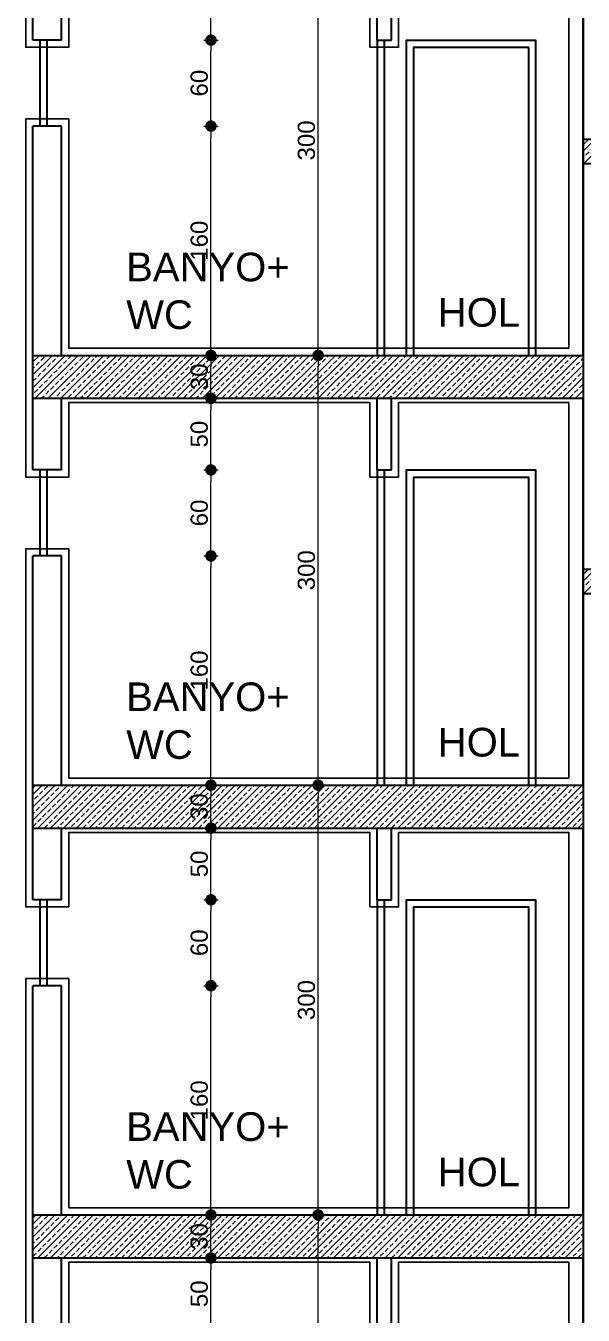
# Model space of a CAD drawing. Header units: millimetres. Extents: x 38129 to 72024, y -56282 to 16512.
# Drawn here: x 38266.1 to 38363.4, y -53930.3 to -53705.3 of the extents above; entities that cross this region are included whole.
import ezdxf

# ---------------------------------------------------------------- set-up
doc = ezdxf.new("R2010")
doc.units = ezdxf.units.MM
for name, color, linetype, lineweight in [('DIŞÖLÇÜ', 37, 'Continuous', 0), ('DUVAR', 255, 'Continuous', 30), ('KAPI', 4, 'Continuous', 30), ('mahal', 7, 'Continuous', 5), ('MİMARİ', 4, 'Continuous', 9), ('pencere', 195, 'Continuous', 30), ('TARAMA', 252, 'Continuous', 0), ('ölçü İÇ', 31, 'Continuous', 0)]:
    doc.layers.add(name, color=color, linetype=linetype, lineweight=lineweight)
doc.layers.add('sıva', color=41, linetype='Continuous')
doc.styles.add('icdisolcu_yazi', font='arial.ttf')
doc.styles.get("Standard").update_dxf_attribs({"font": 'arial.ttf'})
doc.dimstyles.new('İç Ölçü', dxfattribs={"dimtxt": 12, "dimasz": 8, "dimexe": 5, "dimexo": 0, "dimgap": 2, "dimtad": 1, "dimdec": 0, "dimzin": 12, "dimdsep": 46, "dimtxsty": 'icdisolcu_yazi', "dimblk": 'DOT', "dimcen": 8, "dimdle": 5, "dimclrd": 256, "dimclre": 256, "dimclrt": 7, "dimadec": 0, "dimazin": 3, "dimtfac": 1, "dimtdec": 0, "dimtix": 1, "dimtmove": 2, "dimatfit": 3, "dimldrblk": 'DOT', "dimfxl": 0, "dimtolj": 1, "dimtzin": 0, "dimlwd": -1, "dimlwe": -1, "dimarcsym": 0})

# ---------------------------------------------------------------- blocks, each defined once
blk = doc.blocks.new('_Dot')
at = {"color": 0, "lineweight": -2}
blk.add_line((-0.5, 0), (-1, 0), dxfattribs=at)
at = {"color": 0, "lineweight": 30, "const_width": 0.5}
blk.add_lwpolyline([(-0.25, 0, 1), (0.25, 0, 1)], format="xyb", close=True, dxfattribs=at)
blk = doc.blocks.new('*D2700')
at = {"layer": 'Defpoints', "color": 0, "transparency": 16777216}
for p in [(40042.54, -60108.25), (40146.84, -60108.25), (40042.54, -60158.25)]:
    blk.add_point(p, dxfattribs=at)
at = {"layer": 'ölçü İÇ', "transparency": 16777216}
for p, q in [((40141.84, -60108.25), (40151.84, -60108.25)), ((40141.84, -60158.25), (40151.84, -60158.25))]:
    blk.add_line(p, q, dxfattribs=at)
at = {"layer": 'ölçü İÇ', "linetype": 'Continuous', "transparency": 16777216}
blk.add_line((40146.84, -60150.25), (40146.84, -60116.25), dxfattribs=at)
at = {"layer": 'ölçü İÇ', "transparency": 16777216, "xscale": 8, "yscale": 8, "zscale": 8}
for p, rotation in [((40146.84, -60108.25), 90), ((40146.84, -60158.25), 270)]:
    blk.add_blockref('_Dot', p, dxfattribs=dict(at, rotation=rotation))
at = {"layer": 'ölçü İÇ', "color": 7, "transparency": 16777216, "insert": (40138.72, -60133.25), "char_height": 12, "attachment_point": 5, "rotation": 90, "style": 'icdisolcu_yazi'}
blk.add_mtext('\\A1;50', dxfattribs=at)
blk = doc.blocks.new('*D2701')
at = {"layer": 'Defpoints', "color": 0, "transparency": 16777216}
for p in [(40042.54, -60078.25), (40146.84, -60078.25), (40042.54, -60108.25)]:
    blk.add_point(p, dxfattribs=at)
at = {"layer": 'ölçü İÇ', "transparency": 16777216}
for p, q in [((40141.84, -60078.25), (40151.84, -60078.25)), ((40141.84, -60108.25), (40151.84, -60108.25))]:
    blk.add_line(p, q, dxfattribs=at)
at = {"layer": 'ölçü İÇ', "linetype": 'Continuous', "transparency": 16777216}
blk.add_line((40146.84, -60100.25), (40146.84, -60086.25), dxfattribs=at)
at = {"layer": 'ölçü İÇ', "transparency": 16777216, "xscale": 8, "yscale": 8, "zscale": 8}
for p, rotation in [((40146.84, -60078.25), 90), ((40146.84, -60108.25), 270)]:
    blk.add_blockref('_Dot', p, dxfattribs=dict(at, rotation=rotation))
at = {"layer": 'ölçü İÇ', "color": 7, "transparency": 16777216, "insert": (40138.71, -60093.25), "char_height": 12, "attachment_point": 5, "rotation": 90, "style": 'icdisolcu_yazi'}
blk.add_mtext('\\A1;30', dxfattribs=at)
blk = doc.blocks.new('*D2702')
at = {"layer": 'Defpoints', "color": 0, "transparency": 16777216}
for p in [(40221.65, -60078.25), (40221.65, -60078.25), (40221.65, -60378.25)]:
    blk.add_point(p, dxfattribs=at)
at = {"layer": 'ölçü İÇ', "transparency": 16777216}
for p, q in [((40221.65, -60078.25), (40226.65, -60078.25)), ((40221.65, -60378.25), (40226.65, -60378.25))]:
    blk.add_line(p, q, dxfattribs=at)
at = {"layer": 'ölçü İÇ', "linetype": 'Continuous', "transparency": 16777216}
blk.add_line((40221.65, -60370.25), (40221.65, -60086.25), dxfattribs=at)
at = {"layer": 'ölçü İÇ', "transparency": 16777216, "xscale": 8, "yscale": 8, "zscale": 8}
for p, rotation in [((40221.65, -60078.25), 90), ((40221.65, -60378.25), 270)]:
    blk.add_blockref('_Dot', p, dxfattribs=dict(at, rotation=rotation))
at = {"layer": 'ölçü İÇ', "color": 7, "transparency": 16777216, "insert": (40213.52, -60228.25), "char_height": 12, "attachment_point": 5, "rotation": 90, "style": 'icdisolcu_yazi'}
blk.add_mtext('\\A1;300', dxfattribs=at)
blk = doc.blocks.new('*D2703')
at = {"layer": 'Defpoints', "color": 0, "transparency": 16777216}
for p in [(40146.84, -60078.25), (40146.84, -60078.25), (40146.84, -60108.25)]:
    blk.add_point(p, dxfattribs=at)
at = {"layer": 'ölçü İÇ', "transparency": 16777216}
for p, q in [((40146.84, -60078.25), (40151.84, -60078.25)), ((40146.84, -60108.25), (40151.84, -60108.25))]:
    blk.add_line(p, q, dxfattribs=at)
at = {"layer": 'ölçü İÇ', "linetype": 'Continuous', "transparency": 16777216}
blk.add_line((40146.84, -60100.25), (40146.84, -60086.25), dxfattribs=at)
at = {"layer": 'ölçü İÇ', "transparency": 16777216, "xscale": 8, "yscale": 8, "zscale": 8}
for p, rotation in [((40146.84, -60078.25), 90), ((40146.84, -60108.25), 270)]:
    blk.add_blockref('_Dot', p, dxfattribs=dict(at, rotation=rotation))
at = {"layer": 'ölçü İÇ', "color": 7, "transparency": 16777216, "insert": (40138.71, -60093.25), "char_height": 12, "attachment_point": 5, "rotation": 90, "style": 'icdisolcu_yazi'}
blk.add_mtext('\\A1;30', dxfattribs=at)
blk = doc.blocks.new('*D2704')
at = {"layer": 'Defpoints', "color": 0, "transparency": 16777216}
for p in [(40042.54, -59918.25), (40146.84, -59918.25), (40146.84, -60078.25)]:
    blk.add_point(p, dxfattribs=at)
at = {"layer": 'ölçü İÇ', "transparency": 16777216}
for p, q in [((40141.84, -59918.25), (40151.84, -59918.25)), ((40146.84, -60078.25), (40151.84, -60078.25))]:
    blk.add_line(p, q, dxfattribs=at)
at = {"layer": 'ölçü İÇ', "linetype": 'Continuous', "transparency": 16777216}
blk.add_line((40146.84, -60070.25), (40146.84, -59926.25), dxfattribs=at)
at = {"layer": 'ölçü İÇ', "transparency": 16777216, "xscale": 8, "yscale": 8, "zscale": 8}
for p, rotation in [((40146.84, -59918.25), 90), ((40146.84, -60078.25), 270)]:
    blk.add_blockref('_Dot', p, dxfattribs=dict(at, rotation=rotation))
at = {"layer": 'ölçü İÇ', "color": 7, "transparency": 16777216, "insert": (40138.72, -59998.25), "char_height": 12, "attachment_point": 5, "rotation": 90, "style": 'icdisolcu_yazi'}
blk.add_mtext('\\A1;160', dxfattribs=at)
blk = doc.blocks.new('*D2705')
at = {"layer": 'Defpoints', "color": 0, "transparency": 16777216}
for p in [(40042.54, -59858.25), (40146.84, -59858.25), (40042.54, -59918.25)]:
    blk.add_point(p, dxfattribs=at)
at = {"layer": 'ölçü İÇ', "transparency": 16777216}
for p, q in [((40141.84, -59858.25), (40151.84, -59858.25)), ((40141.84, -59918.25), (40151.84, -59918.25))]:
    blk.add_line(p, q, dxfattribs=at)
at = {"layer": 'ölçü İÇ', "linetype": 'Continuous', "transparency": 16777216}
blk.add_line((40146.84, -59910.25), (40146.84, -59866.25), dxfattribs=at)
at = {"layer": 'ölçü İÇ', "transparency": 16777216, "xscale": 8, "yscale": 8, "zscale": 8}
for p, rotation in [((40146.84, -59858.25), 90), ((40146.84, -59918.25), 270)]:
    blk.add_blockref('_Dot', p, dxfattribs=dict(at, rotation=rotation))
at = {"layer": 'ölçü İÇ', "color": 7, "transparency": 16777216, "insert": (40138.72, -59888.25), "char_height": 12, "attachment_point": 5, "rotation": 90, "style": 'icdisolcu_yazi'}
blk.add_mtext('\\A1;60', dxfattribs=at)
blk = doc.blocks.new('*D2706')
at = {"layer": 'Defpoints', "color": 0, "transparency": 16777216}
for p in [(40042.54, -59808.25), (40146.84, -59808.25), (40042.54, -59858.25)]:
    blk.add_point(p, dxfattribs=at)
at = {"layer": 'ölçü İÇ', "transparency": 16777216}
for p, q in [((40141.84, -59808.25), (40151.84, -59808.25)), ((40141.84, -59858.25), (40151.84, -59858.25))]:
    blk.add_line(p, q, dxfattribs=at)
at = {"layer": 'ölçü İÇ', "linetype": 'Continuous', "transparency": 16777216}
blk.add_line((40146.84, -59850.25), (40146.84, -59816.25), dxfattribs=at)
at = {"layer": 'ölçü İÇ', "transparency": 16777216, "xscale": 8, "yscale": 8, "zscale": 8}
for p, rotation in [((40146.84, -59808.25), 90), ((40146.84, -59858.25), 270)]:
    blk.add_blockref('_Dot', p, dxfattribs=dict(at, rotation=rotation))
at = {"layer": 'ölçü İÇ', "color": 7, "transparency": 16777216, "insert": (40138.72, -59833.25), "char_height": 12, "attachment_point": 5, "rotation": 90, "style": 'icdisolcu_yazi'}
blk.add_mtext('\\A1;50', dxfattribs=at)
blk = doc.blocks.new('*D2707')
at = {"layer": 'Defpoints', "color": 0, "transparency": 16777216}
for p in [(40042.54, -59778.25), (40146.84, -59778.25), (40042.54, -59808.25)]:
    blk.add_point(p, dxfattribs=at)
at = {"layer": 'ölçü İÇ', "transparency": 16777216}
for p, q in [((40141.84, -59778.25), (40151.84, -59778.25)), ((40141.84, -59808.25), (40151.84, -59808.25))]:
    blk.add_line(p, q, dxfattribs=at)
at = {"layer": 'ölçü İÇ', "linetype": 'Continuous', "transparency": 16777216}
blk.add_line((40146.84, -59800.25), (40146.84, -59786.25), dxfattribs=at)
at = {"layer": 'ölçü İÇ', "transparency": 16777216, "xscale": 8, "yscale": 8, "zscale": 8}
for p, rotation in [((40146.84, -59778.25), 90), ((40146.84, -59808.25), 270)]:
    blk.add_blockref('_Dot', p, dxfattribs=dict(at, rotation=rotation))
at = {"layer": 'ölçü İÇ', "color": 7, "transparency": 16777216, "insert": (40138.71, -59793.25), "char_height": 12, "attachment_point": 5, "rotation": 90, "style": 'icdisolcu_yazi'}
blk.add_mtext('\\A1;30', dxfattribs=at)
blk = doc.blocks.new('*D2708')
at = {"layer": 'Defpoints', "color": 0, "transparency": 16777216}
for p in [(40221.65, -59778.25), (40221.65, -59778.25), (40221.65, -60078.25)]:
    blk.add_point(p, dxfattribs=at)
at = {"layer": 'ölçü İÇ', "transparency": 16777216}
for p, q in [((40221.65, -59778.25), (40226.65, -59778.25)), ((40221.65, -60078.25), (40226.65, -60078.25))]:
    blk.add_line(p, q, dxfattribs=at)
at = {"layer": 'ölçü İÇ', "linetype": 'Continuous', "transparency": 16777216}
blk.add_line((40221.65, -60070.25), (40221.65, -59786.25), dxfattribs=at)
at = {"layer": 'ölçü İÇ', "transparency": 16777216, "xscale": 8, "yscale": 8, "zscale": 8}
for p, rotation in [((40221.65, -59778.25), 90), ((40221.65, -60078.25), 270)]:
    blk.add_blockref('_Dot', p, dxfattribs=dict(at, rotation=rotation))
at = {"layer": 'ölçü İÇ', "color": 7, "transparency": 16777216, "insert": (40213.52, -59928.25), "char_height": 12, "attachment_point": 5, "rotation": 90, "style": 'icdisolcu_yazi'}
blk.add_mtext('\\A1;300', dxfattribs=at)
blk = doc.blocks.new('*D2709')
at = {"layer": 'Defpoints', "color": 0, "transparency": 16777216}
for p in [(40146.84, -59778.25), (40146.84, -59778.25), (40146.84, -59808.25)]:
    blk.add_point(p, dxfattribs=at)
at = {"layer": 'ölçü İÇ', "transparency": 16777216}
for p, q in [((40146.84, -59778.25), (40151.84, -59778.25)), ((40146.84, -59808.25), (40151.84, -59808.25))]:
    blk.add_line(p, q, dxfattribs=at)
at = {"layer": 'ölçü İÇ', "linetype": 'Continuous', "transparency": 16777216}
blk.add_line((40146.84, -59800.25), (40146.84, -59786.25), dxfattribs=at)
at = {"layer": 'ölçü İÇ', "transparency": 16777216, "xscale": 8, "yscale": 8, "zscale": 8}
for p, rotation in [((40146.84, -59778.25), 90), ((40146.84, -59808.25), 270)]:
    blk.add_blockref('_Dot', p, dxfattribs=dict(at, rotation=rotation))
at = {"layer": 'ölçü İÇ', "color": 7, "transparency": 16777216, "insert": (40138.71, -59793.25), "char_height": 12, "attachment_point": 5, "rotation": 90, "style": 'icdisolcu_yazi'}
blk.add_mtext('\\A1;30', dxfattribs=at)
blk = doc.blocks.new('*D2710')
at = {"layer": 'Defpoints', "color": 0, "transparency": 16777216}
for p in [(40042.54, -59618.25), (40146.84, -59618.25), (40146.84, -59778.25)]:
    blk.add_point(p, dxfattribs=at)
at = {"layer": 'ölçü İÇ', "transparency": 16777216}
for p, q in [((40141.84, -59618.25), (40151.84, -59618.25)), ((40146.84, -59778.25), (40151.84, -59778.25))]:
    blk.add_line(p, q, dxfattribs=at)
at = {"layer": 'ölçü İÇ', "linetype": 'Continuous', "transparency": 16777216}
blk.add_line((40146.84, -59770.25), (40146.84, -59626.25), dxfattribs=at)
at = {"layer": 'ölçü İÇ', "transparency": 16777216, "xscale": 8, "yscale": 8, "zscale": 8}
for p, rotation in [((40146.84, -59618.25), 90), ((40146.84, -59778.25), 270)]:
    blk.add_blockref('_Dot', p, dxfattribs=dict(at, rotation=rotation))
at = {"layer": 'ölçü İÇ', "color": 7, "transparency": 16777216, "insert": (40138.72, -59698.25), "char_height": 12, "attachment_point": 5, "rotation": 90, "style": 'icdisolcu_yazi'}
blk.add_mtext('\\A1;160', dxfattribs=at)
blk = doc.blocks.new('*D2711')
at = {"layer": 'Defpoints', "color": 0, "transparency": 16777216}
for p in [(40042.54, -59558.25), (40146.84, -59558.25), (40042.54, -59618.25)]:
    blk.add_point(p, dxfattribs=at)
at = {"layer": 'ölçü İÇ', "transparency": 16777216}
for p, q in [((40141.84, -59558.25), (40151.84, -59558.25)), ((40141.84, -59618.25), (40151.84, -59618.25))]:
    blk.add_line(p, q, dxfattribs=at)
at = {"layer": 'ölçü İÇ', "linetype": 'Continuous', "transparency": 16777216}
blk.add_line((40146.84, -59610.25), (40146.84, -59566.25), dxfattribs=at)
at = {"layer": 'ölçü İÇ', "transparency": 16777216, "xscale": 8, "yscale": 8, "zscale": 8}
for p, rotation in [((40146.84, -59558.25), 90), ((40146.84, -59618.25), 270)]:
    blk.add_blockref('_Dot', p, dxfattribs=dict(at, rotation=rotation))
at = {"layer": 'ölçü İÇ', "color": 7, "transparency": 16777216, "insert": (40138.72, -59588.25), "char_height": 12, "attachment_point": 5, "rotation": 90, "style": 'icdisolcu_yazi'}
blk.add_mtext('\\A1;60', dxfattribs=at)
blk = doc.blocks.new('*D2712')
at = {"layer": 'Defpoints', "color": 0, "transparency": 16777216}
for p in [(40042.54, -59508.25), (40146.84, -59508.25), (40042.54, -59558.25)]:
    blk.add_point(p, dxfattribs=at)
at = {"layer": 'ölçü İÇ', "transparency": 16777216}
for p, q in [((40141.84, -59508.25), (40151.84, -59508.25)), ((40141.84, -59558.25), (40151.84, -59558.25))]:
    blk.add_line(p, q, dxfattribs=at)
at = {"layer": 'ölçü İÇ', "linetype": 'Continuous', "transparency": 16777216}
blk.add_line((40146.84, -59550.25), (40146.84, -59516.25), dxfattribs=at)
at = {"layer": 'ölçü İÇ', "transparency": 16777216, "xscale": 8, "yscale": 8, "zscale": 8}
for p, rotation in [((40146.84, -59508.25), 90), ((40146.84, -59558.25), 270)]:
    blk.add_blockref('_Dot', p, dxfattribs=dict(at, rotation=rotation))
at = {"layer": 'ölçü İÇ', "color": 7, "transparency": 16777216, "insert": (40138.72, -59533.25), "char_height": 12, "attachment_point": 5, "rotation": 90, "style": 'icdisolcu_yazi'}
blk.add_mtext('\\A1;50', dxfattribs=at)
blk = doc.blocks.new('*D2713')
at = {"layer": 'Defpoints', "color": 0, "transparency": 16777216}
for p in [(40042.54, -59478.25), (40146.84, -59478.25), (40042.54, -59508.25)]:
    blk.add_point(p, dxfattribs=at)
at = {"layer": 'ölçü İÇ', "transparency": 16777216}
for p, q in [((40141.84, -59478.25), (40151.84, -59478.25)), ((40141.84, -59508.25), (40151.84, -59508.25))]:
    blk.add_line(p, q, dxfattribs=at)
at = {"layer": 'ölçü İÇ', "linetype": 'Continuous', "transparency": 16777216}
blk.add_line((40146.84, -59500.25), (40146.84, -59486.25), dxfattribs=at)
at = {"layer": 'ölçü İÇ', "transparency": 16777216, "xscale": 8, "yscale": 8, "zscale": 8}
for p, rotation in [((40146.84, -59478.25), 90), ((40146.84, -59508.25), 270)]:
    blk.add_blockref('_Dot', p, dxfattribs=dict(at, rotation=rotation))
at = {"layer": 'ölçü İÇ', "color": 7, "transparency": 16777216, "insert": (40138.71, -59493.25), "char_height": 12, "attachment_point": 5, "rotation": 90, "style": 'icdisolcu_yazi'}
blk.add_mtext('\\A1;30', dxfattribs=at)
blk = doc.blocks.new('*D2714')
at = {"layer": 'Defpoints', "color": 0, "transparency": 16777216}
for p in [(40221.65, -59478.25), (40221.65, -59478.25), (40221.65, -59778.25)]:
    blk.add_point(p, dxfattribs=at)
at = {"layer": 'ölçü İÇ', "transparency": 16777216}
for p, q in [((40221.65, -59478.25), (40226.65, -59478.25)), ((40221.65, -59778.25), (40226.65, -59778.25))]:
    blk.add_line(p, q, dxfattribs=at)
at = {"layer": 'ölçü İÇ', "linetype": 'Continuous', "transparency": 16777216}
blk.add_line((40221.65, -59770.25), (40221.65, -59486.25), dxfattribs=at)
at = {"layer": 'ölçü İÇ', "transparency": 16777216, "xscale": 8, "yscale": 8, "zscale": 8}
for p, rotation in [((40221.65, -59478.25), 90), ((40221.65, -59778.25), 270)]:
    blk.add_blockref('_Dot', p, dxfattribs=dict(at, rotation=rotation))
at = {"layer": 'ölçü İÇ', "color": 7, "transparency": 16777216, "insert": (40213.52, -59628.25), "char_height": 12, "attachment_point": 5, "rotation": 90, "style": 'icdisolcu_yazi'}
blk.add_mtext('\\A1;300', dxfattribs=at)
blk = doc.blocks.new('*D2715')
at = {"layer": 'Defpoints', "color": 0, "transparency": 16777216}
for p in [(40146.84, -59478.25), (40146.84, -59478.25), (40146.84, -59508.25)]:
    blk.add_point(p, dxfattribs=at)
at = {"layer": 'ölçü İÇ', "transparency": 16777216}
for p, q in [((40146.84, -59478.25), (40151.84, -59478.25)), ((40146.84, -59508.25), (40151.84, -59508.25))]:
    blk.add_line(p, q, dxfattribs=at)
at = {"layer": 'ölçü İÇ', "linetype": 'Continuous', "transparency": 16777216}
blk.add_line((40146.84, -59500.25), (40146.84, -59486.25), dxfattribs=at)
at = {"layer": 'ölçü İÇ', "transparency": 16777216, "xscale": 8, "yscale": 8, "zscale": 8}
for p, rotation in [((40146.84, -59478.25), 90), ((40146.84, -59508.25), 270)]:
    blk.add_blockref('_Dot', p, dxfattribs=dict(at, rotation=rotation))
at = {"layer": 'ölçü İÇ', "color": 7, "transparency": 16777216, "insert": (40138.71, -59493.25), "char_height": 12, "attachment_point": 5, "rotation": 90, "style": 'icdisolcu_yazi'}
blk.add_mtext('\\A1;30', dxfattribs=at)
blk = doc.blocks.new('*D2716')
at = {"layer": 'Defpoints', "color": 0, "transparency": 16777216}
for p in [(40042.54, -59318.25), (40146.84, -59318.25), (40146.84, -59478.25)]:
    blk.add_point(p, dxfattribs=at)
at = {"layer": 'ölçü İÇ', "transparency": 16777216}
for p, q in [((40141.84, -59318.25), (40151.84, -59318.25)), ((40146.84, -59478.25), (40151.84, -59478.25))]:
    blk.add_line(p, q, dxfattribs=at)
at = {"layer": 'ölçü İÇ', "linetype": 'Continuous', "transparency": 16777216}
blk.add_line((40146.84, -59470.25), (40146.84, -59326.25), dxfattribs=at)
at = {"layer": 'ölçü İÇ', "transparency": 16777216, "xscale": 8, "yscale": 8, "zscale": 8}
for p, rotation in [((40146.84, -59318.25), 90), ((40146.84, -59478.25), 270)]:
    blk.add_blockref('_Dot', p, dxfattribs=dict(at, rotation=rotation))
at = {"layer": 'ölçü İÇ', "color": 7, "transparency": 16777216, "insert": (40138.72, -59398.25), "char_height": 12, "attachment_point": 5, "rotation": 90, "style": 'icdisolcu_yazi'}
blk.add_mtext('\\A1;160', dxfattribs=at)
blk = doc.blocks.new('*D2717')
at = {"layer": 'Defpoints', "color": 0, "transparency": 16777216}
for p in [(40042.54, -59258.25), (40146.84, -59258.25), (40042.54, -59318.25)]:
    blk.add_point(p, dxfattribs=at)
at = {"layer": 'ölçü İÇ', "transparency": 16777216}
for p, q in [((40141.84, -59258.25), (40151.84, -59258.25)), ((40141.84, -59318.25), (40151.84, -59318.25))]:
    blk.add_line(p, q, dxfattribs=at)
at = {"layer": 'ölçü İÇ', "linetype": 'Continuous', "transparency": 16777216}
blk.add_line((40146.84, -59310.25), (40146.84, -59266.25), dxfattribs=at)
at = {"layer": 'ölçü İÇ', "transparency": 16777216, "xscale": 8, "yscale": 8, "zscale": 8}
for p, rotation in [((40146.84, -59258.25), 90), ((40146.84, -59318.25), 270)]:
    blk.add_blockref('_Dot', p, dxfattribs=dict(at, rotation=rotation))
at = {"layer": 'ölçü İÇ', "color": 7, "transparency": 16777216, "insert": (40138.72, -59288.25), "char_height": 12, "attachment_point": 5, "rotation": 90, "style": 'icdisolcu_yazi'}
blk.add_mtext('\\A1;60', dxfattribs=at)
blk = doc.blocks.new('*D2718')
at = {"layer": 'Defpoints', "color": 0, "transparency": 16777216}
for p in [(40042.54, -59208.25), (40146.84, -59208.25), (40042.54, -59258.25)]:
    blk.add_point(p, dxfattribs=at)
at = {"layer": 'ölçü İÇ', "transparency": 16777216}
for p, q in [((40141.84, -59208.25), (40151.84, -59208.25)), ((40141.84, -59258.25), (40151.84, -59258.25))]:
    blk.add_line(p, q, dxfattribs=at)
at = {"layer": 'ölçü İÇ', "linetype": 'Continuous', "transparency": 16777216}
blk.add_line((40146.84, -59250.25), (40146.84, -59216.25), dxfattribs=at)
at = {"layer": 'ölçü İÇ', "transparency": 16777216, "xscale": 8, "yscale": 8, "zscale": 8}
for p, rotation in [((40146.84, -59208.25), 90), ((40146.84, -59258.25), 270)]:
    blk.add_blockref('_Dot', p, dxfattribs=dict(at, rotation=rotation))
at = {"layer": 'ölçü İÇ', "color": 7, "transparency": 16777216, "insert": (40138.72, -59233.25), "char_height": 12, "attachment_point": 5, "rotation": 90, "style": 'icdisolcu_yazi'}
blk.add_mtext('\\A1;50', dxfattribs=at)
blk = doc.blocks.new('*D2720')
at = {"layer": 'Defpoints', "color": 0, "transparency": 16777216}
for p in [(40221.65, -59178.25), (40221.65, -59178.25), (40221.65, -59478.25)]:
    blk.add_point(p, dxfattribs=at)
at = {"layer": 'ölçü İÇ', "transparency": 16777216}
for p, q in [((40221.65, -59178.25), (40226.65, -59178.25)), ((40221.65, -59478.25), (40226.65, -59478.25))]:
    blk.add_line(p, q, dxfattribs=at)
at = {"layer": 'ölçü İÇ', "linetype": 'Continuous', "transparency": 16777216}
blk.add_line((40221.65, -59470.25), (40221.65, -59186.25), dxfattribs=at)
at = {"layer": 'ölçü İÇ', "transparency": 16777216, "xscale": 8, "yscale": 8, "zscale": 8}
for p, rotation in [((40221.65, -59178.25), 90), ((40221.65, -59478.25), 270)]:
    blk.add_blockref('_Dot', p, dxfattribs=dict(at, rotation=rotation))
at = {"layer": 'ölçü İÇ', "color": 7, "transparency": 16777216, "insert": (40213.52, -59328.25), "char_height": 12, "attachment_point": 5, "rotation": 90, "style": 'icdisolcu_yazi'}
blk.add_mtext('\\A1;300', dxfattribs=at)
blk = doc.blocks.new('NDBDGBF')
at = {"layer": 'TARAMA'}
h = blk.add_hatch(dxfattribs=at)
h.set_pattern_fill('ANSI33', color=256)
h.set_pattern_definition([(45, (-8129.7853, 2429.9963), (-4.49012806, 4.49012806), []), (45, (-8125.295, 2429.9963), (-4.49012806, 4.49012806), [3.175, -1.5875])])
h.paths.add_polyline_path([(40526.72, -59327.63), (40406.79, -59327.63), (40406.79, -59344.63), (40511.15, -59344.63), (40706.72, -59452.93), (40706.72, -59461.25), (40846.72, -59461.25), (40846.72, -59444.25), (40706.72, -59444.25), (40706.72, -59427.59), (40676.72, -59427.59), (40676.72, -59410.93), (40646.72, -59410.93), (40646.72, -59394.27), (40616.72, -59394.27), (40616.72, -59377.61), (40586.72, -59377.61), (40586.72, -59360.95), (40556.72, -59360.95), (40556.72, -59344.29), (40526.72, -59344.29)])
h.paths.add_polyline_path([(40422.89, -59427.53), (40652.8, -59427.53), (40652.8, -59396.62), (40422.89, -59396.62)], flags=25)
h = blk.add_hatch(dxfattribs=at)
h.set_pattern_fill('ANSI33', color=256)
h.set_pattern_definition([(45, (-8129.7853, 0), (-4.49012806, 4.49012806), []), (45, (-8125.295, 0), (-4.49012806, 4.49012806), [3.175, -1.5875])])
h.paths.add_polyline_path([(40406.79, -59508.25), (40406.79, -59478.25), (40022.54, -59478.25), (40022.54, -59508.25)])
h = blk.add_hatch(dxfattribs=at)
h.set_pattern_fill('ANSI33', color=256)
h.set_pattern_definition([(45, (-8129.7853, 2130), (-4.49012806, 4.49012806), []), (45, (-8125.295, 2130), (-4.49012806, 4.49012806), [3.175, -1.5875])])
h.paths.add_polyline_path([(40526.72, -59627.63), (40406.79, -59627.63), (40406.79, -59644.63), (40511.15, -59644.63), (40706.72, -59752.93), (40706.72, -59761.25), (40846.72, -59761.25), (40846.72, -59744.25), (40706.72, -59744.25), (40706.72, -59727.59), (40676.72, -59727.59), (40676.72, -59710.93), (40646.72, -59710.93), (40646.72, -59694.27), (40616.72, -59694.27), (40616.72, -59677.61), (40586.72, -59677.61), (40586.72, -59660.95), (40556.72, -59660.95), (40556.72, -59644.29), (40526.72, -59644.29)])
h.paths.add_polyline_path([(40422.89, -59727.53), (40652.8, -59727.53), (40652.8, -59696.62), (40422.89, -59696.62)], flags=25)
h = blk.add_hatch(dxfattribs=at)
h.set_pattern_fill('ANSI33', color=256)
h.set_pattern_definition([(45, (3406.567, -27075.2335), (-4.4901281, 4.4901281), []), (45, (3411.057, -27075.2335), (-4.4901281, 4.4901281), [3.175, -1.5875])])
h.paths.add_polyline_path([(40406.79, -59808.25), (40406.79, -59778.25), (40022.54, -59778.25), (40022.54, -59808.25)])
h = blk.add_hatch(dxfattribs=at)
h.set_pattern_fill('ANSI33', color=256)
h.set_pattern_definition([(45, (3406.567, -27375.2335), (-4.4901281, 4.4901281), []), (45, (3411.057, -27375.2335), (-4.4901281, 4.4901281), [3.175, -1.5875])])
h.paths.add_polyline_path([(40406.79, -60108.25), (40406.79, -60078.25), (40022.54, -60078.25), (40022.54, -60108.25)])
at = {"layer": 'DUVAR'}
for p, q in [((40406.79, -59178.25), (40406.79, -61645.44)), ((40022.54, -59258.25), (40022.54, -59208.25)), ((40042.54, -59258.25), (40042.54, -59208.25)), ((40262.88, -59258.25), (40262.88, -59208.25)), ((40272.86, -59258.25), (40272.86, -59208.25)), ((40406.79, -59478.25), (40406.79, -59208.25)), ((40042.54, -59258.25), (40022.54, -59258.25)), ((40262.88, -59258.25), (40272.86, -59258.25)), ((40022.54, -59508.25), (40022.54, -59318.25)), ((40042.54, -59318.25), (40022.54, -59318.25)), ((40042.54, -59478.25), (40042.54, -59318.25)), ((40526.72, -59327.63), (40406.79, -59327.63)), ((40511.15, -59344.63), (40406.79, -59344.63)), ((40022.54, -59478.25), (40406.79, -59478.25)), ((40022.54, -59508.25), (40406.79, -59508.25)), ((40022.54, -59558.25), (40022.54, -59508.25)), ((40042.54, -59558.25), (40042.54, -59508.25)), ((40262.88, -59558.25), (40262.88, -59508.25)), ((40272.86, -59558.25), (40272.86, -59508.25)), ((40406.79, -59778.25), (40406.79, -59508.25)), ((40042.54, -59558.25), (40022.54, -59558.25)), ((40262.88, -59558.25), (40272.86, -59558.25)), ((40022.54, -59808.25), (40022.54, -59618.25)), ((40042.54, -59618.25), (40022.54, -59618.25)), ((40042.54, -59778.25), (40042.54, -59618.25)), ((40526.72, -59627.63), (40406.79, -59627.63)), ((40511.15, -59644.63), (40406.79, -59644.63)), ((40022.54, -59778.25), (40406.79, -59778.25)), ((40022.54, -59808.25), (40406.79, -59808.25)), ((40022.54, -59858.25), (40022.54, -59808.25)), ((40042.54, -59858.25), (40042.54, -59808.25)), ((40262.88, -59858.25), (40262.88, -59808.25)), ((40272.86, -59858.25), (40272.86, -59808.25)), ((40406.79, -60078.25), (40406.79, -59808.25)), ((40042.54, -59858.25), (40022.54, -59858.25)), ((40262.88, -59858.25), (40272.86, -59858.25)), ((40022.54, -60108.25), (40022.54, -59918.25)), ((40042.54, -59918.25), (40022.54, -59918.25)), ((40042.54, -60078.25), (40042.54, -59918.25)), ((40022.54, -60078.25), (40406.79, -60078.25)), ((40022.54, -60108.25), (40406.79, -60108.25)), ((40022.54, -60158.25), (40022.54, -60108.25)), ((40042.54, -60158.25), (40042.54, -60108.25)), ((40262.88, -60158.25), (40262.88, -60108.25)), ((40272.86, -60158.25), (40272.86, -60108.25)), ((40406.79, -60378.25), (40406.79, -60108.25))]:
    blk.add_line(p, q, dxfattribs=at)
at = {"layer": 'KAPI'}
for points in [[(40283.5, -59478.25), (40283.5, -59258.25), (40373.5, -59258.25), (40373.5, -59478.25)], [(40288.5, -59478.25), (40288.5, -59263.25), (40368.5, -59263.25), (40368.5, -59478.25)], [(40283.5, -59778.25), (40283.5, -59558.25), (40373.5, -59558.25), (40373.5, -59778.25)], [(40288.5, -59778.25), (40288.5, -59563.25), (40368.5, -59563.25), (40368.5, -59778.25)], [(40283.5, -60078.25), (40283.5, -59858.25), (40373.5, -59858.25), (40373.5, -60078.25)], [(40288.5, -60078.25), (40288.5, -59863.25), (40368.5, -59863.25), (40368.5, -60078.25)]]:
    blk.add_lwpolyline(points, dxfattribs=at)
at = {"layer": 'pencere'}
for p, q in [((40027.54, -59318.25), (40027.54, -59258.25)), ((40032.54, -59318.25), (40032.54, -59258.25)), ((40262.88, -59258.25), (40262.88, -59478.25)), ((40267.88, -59258.25), (40267.88, -59478.25)), ((40027.54, -59618.25), (40027.54, -59558.25)), ((40032.54, -59618.25), (40032.54, -59558.25)), ((40262.88, -59558.25), (40262.88, -59778.25)), ((40267.88, -59558.25), (40267.88, -59778.25)), ((40027.54, -59918.25), (40027.54, -59858.25)), ((40032.54, -59918.25), (40032.54, -59858.25)), ((40262.88, -59858.25), (40262.88, -60078.25)), ((40267.88, -59858.25), (40267.88, -60078.25))]:
    blk.add_line(p, q, dxfattribs=at)
at = {"layer": 'sıva'}
for points in [[(40017.54, -59208.25), (40017.54, -59263.25), (40047.54, -59263.25), (40047.54, -59211.19), (40257.88, -59211.19), (40257.88, -59263.25), (40277.86, -59263.25), (40277.86, -59211.25), (40396.72, -59211.25), (40396.72, -59473.25), (40047.54, -59473.25), (40047.54, -59313.25), (40017.54, -59313.25), (40017.54, -59508.25)], [(40017.54, -59508.25), (40017.54, -59563.25), (40047.54, -59563.25), (40047.54, -59511.19), (40257.88, -59511.19), (40257.88, -59563.25), (40277.86, -59563.25), (40277.86, -59511.25), (40396.72, -59511.25), (40396.72, -59773.25), (40047.54, -59773.25), (40047.54, -59613.25), (40017.54, -59613.25), (40017.54, -59808.25)], [(40017.54, -59808.25), (40017.54, -59863.25), (40047.54, -59863.25), (40047.54, -59811.19), (40257.88, -59811.19), (40257.88, -59863.25), (40277.86, -59863.25), (40277.86, -59811.25), (40396.72, -59811.25), (40396.72, -60073.25), (40047.54, -60073.25), (40047.54, -59913.25), (40017.54, -59913.25), (40017.54, -60108.25)], [(40017.54, -60108.25), (40017.54, -60163.25), (40047.54, -60163.25), (40047.54, -60111.19), (40257.88, -60111.19), (40257.88, -60163.25), (40277.86, -60163.25), (40277.86, -60111.25), (40396.72, -60111.25), (40396.72, -60373.25), (40047.54, -60373.25), (40047.54, -60213.25), (40017.54, -60213.25), (40017.54, -60408.25)]]:
    blk.add_lwpolyline(points, dxfattribs=at)
at = {"layer": 'mahal', "char_height": 20, "attachment_point": 1}
for s, insert in [('BANYO+\\PWC', (40087.67, -59406.56)), ('HOL', (40305.24, -59438.25)), ('BANYO+\\PWC', (40087.67, -59706.56)), ('HOL', (40305.24, -59738.25)), ('BANYO+\\PWC', (40087.67, -60006.56)), ('HOL', (40305.24, -60038.25))]:
    blk.add_mtext_dynamic_manual_height_columns(s, width=250.3432, gutter_width=12.5, heights=[0], dxfattribs=dict(at, insert=insert))
at = {"layer": 'ölçü İÇ'}
for base, p1, p2, picture, middle in [((40221.65, -59178.25), (40221.65, -59478.25), (40221.65, -59178.25), '*D2720', (40213.52, -59328.25)), ((40146.84, -59208.25), (40042.54, -59258.25), (40042.54, -59208.25), '*D2718', (40138.72, -59233.25)), ((40146.84, -59258.25), (40042.54, -59318.25), (40042.54, -59258.25), '*D2717', (40138.72, -59288.25)), ((40146.84, -59318.25), (40146.84, -59478.25), (40042.54, -59318.25), '*D2716', (40138.72, -59398.25)), ((40146.84, -59478.25), (40042.54, -59508.25), (40042.54, -59478.25), '*D2713', (40138.71, -59493.25)), ((40146.84, -59478.25), (40146.84, -59508.25), (40146.84, -59478.25), '*D2715', (40138.71, -59493.25)), ((40221.65, -59478.25), (40221.65, -59778.25), (40221.65, -59478.25), '*D2714', (40213.52, -59628.25)), ((40146.84, -59508.25), (40042.54, -59558.25), (40042.54, -59508.25), '*D2712', (40138.72, -59533.25)), ((40146.84, -59558.25), (40042.54, -59618.25), (40042.54, -59558.25), '*D2711', (40138.72, -59588.25)), ((40146.84, -59618.25), (40146.84, -59778.25), (40042.54, -59618.25), '*D2710', (40138.72, -59698.25)), ((40146.84, -59778.25), (40042.54, -59808.25), (40042.54, -59778.25), '*D2707', (40138.71, -59793.25)), ((40146.84, -59778.25), (40146.84, -59808.25), (40146.84, -59778.25), '*D2709', (40138.71, -59793.25)), ((40221.65, -59778.25), (40221.65, -60078.25), (40221.65, -59778.25), '*D2708', (40213.52, -59928.25)), ((40146.84, -59808.25), (40042.54, -59858.25), (40042.54, -59808.25), '*D2706', (40138.72, -59833.25)), ((40146.84, -59858.25), (40042.54, -59918.25), (40042.54, -59858.25), '*D2705', (40138.72, -59888.25)), ((40146.84, -59918.25), (40146.84, -60078.25), (40042.54, -59918.25), '*D2704', (40138.72, -59998.25)), ((40146.84, -60078.25), (40042.54, -60108.25), (40042.54, -60078.25), '*D2701', (40138.71, -60093.25)), ((40146.84, -60078.25), (40146.84, -60108.25), (40146.84, -60078.25), '*D2703', (40138.71, -60093.25)), ((40221.65, -60078.25), (40221.65, -60378.25), (40221.65, -60078.25), '*D2702', (40213.52, -60228.25)), ((40146.84, -60108.25), (40042.54, -60158.25), (40042.54, -60108.25), '*D2700', (40138.72, -60133.25))]:
    dim = blk.add_linear_dim(base=base, p1=p1, p2=p2, angle=90, dimstyle='İç Ölçü', dxfattribs=at)
    dim.commit()
    dim.dimension.update_dxf_attribs({"geometry": picture, "text_midpoint": middle})
blk = doc.blocks.new('nfjfdj')
at = {"layer": 'DIŞÖLÇÜ', "xscale": 0.25, "yscale": 0.25, "zscale": 0.25}
blk.add_blockref('NDBDGBF', (40516.65, -33924), dxfattribs=at)

msp = doc.modelspace()

# ---------------------------------------------------------------- block references
at = {"layer": 'MİMARİ'}
msp.add_blockref('nfjfdj', (-12254.98, -4969.22), dxfattribs=at)

doc.saveas('drawing.dxf')
